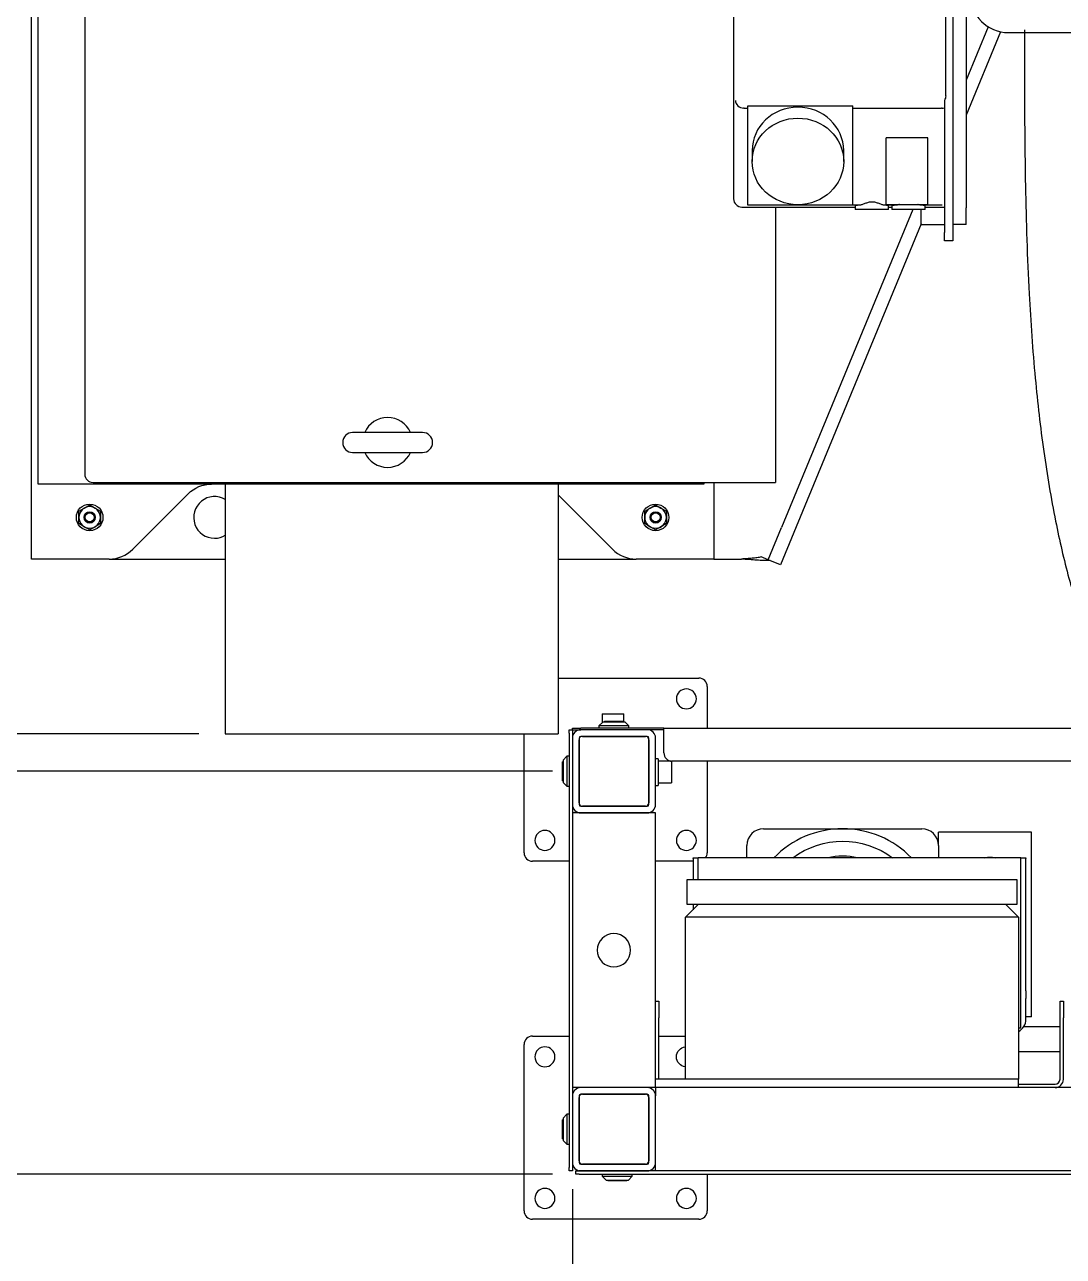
# Model space of a CAD drawing. Header units: millimetres. Extents: x 10462777 to 22643323, y 453826 to 1389191.
# Drawn here: x 11266025 to 11266629, y 583391 to 584108 of the extents above; entities that cross this region are included whole.
import ezdxf

# ---------------------------------------------------------------- set-up
doc = ezdxf.new("R2010")
doc.units = ezdxf.units.MM
doc.header["$LTSCALE"] = 200
doc.header["$MEASUREMENT"] = 0
for name, pattern in [('CENTER', [2, 1.25, -0.25, 0.25, -0.25]), ('HIDDEN_KS1', [0.26, 0.18, -0.08]), ('PHANTOM', [2.5, 1.25, -0.25, 0.25, -0.25, 0.25, -0.25])]:
    doc.linetypes.add(name, pattern=pattern)
for name, color, linetype in [('1', 1, 'CENTER'), ('11', 6, 'PHANTOM'), ('3', 3, 'HIDDEN_KS1')]:
    doc.layers.add(name, color=color, linetype=linetype)

# ---------------------------------------------------------------- blocks, each defined once
blk = doc.blocks.new('DimnDraft3D1010')
at = {"layer": '1', "color": 152, "linetype": 'Continuous'}
blk.add_line((185.567, 106.164), (185.567, 62.068), dxfattribs=at)

msp = doc.modelspace()

# ---------------------------------------------------------------- linework, layer by layer
at = {"layer": '1', "color": 252, "linetype": 'Continuous'}
for p, q in [((11266028.53607, 583797.0719), (11266028.53607, 585336.82908)), ((11266059.52489, 585287.44065), (11266059.52489, 583846.46034)), ((11266572.30212, 584214.45795), (11266572.30212, 584001.40978)), ((11266585.1403, 584106.67761), (11266572.30013, 584075.57629)), ((11266592.3178, 584103.76134), (11266572.29973, 584055.27378)), ((11266596.99634, 584103.26517), (11267146.55885, 584103.26517)), ((11266461.4112, 584001.78074), (11266461.4112, 583841.61834)), ((11266541.28331, 584000.44765), (11266464.90491, 583815.44464)), ((11266572.30212, 583991.72578), (11266572.30212, 584001.40978)), ((11266546.1556, 583991.94773), (11266472.06585, 583812.48826)), ((11266572.30212, 583991.72578), (11266564.55492, 583991.72578)), ((11266064.36689, 583841.61834), (11266456.56919, 583841.61834)), ((11266425.58037, 583841.62863), (11266425.58037, 583797.0719)), ((11266456.56919, 583841.61834), (11266461.4112, 583841.61834)), ((11266119.70338, 583834.97718), (11266087.47087, 583802.74466)), ((11266366.64557, 583802.74466), (11266335.03504, 583834.35519)), ((11266457.14496, 583796.64856), (11266464.90491, 583815.44464)), ((11266472.06585, 583812.48826), (11266464.30589, 583793.69217)), ((11266457.14496, 583796.64856), (11266453.21235, 583798.27213)), ((11266034.34647, 583797.0719), (11266028.53607, 583797.0719)), ((11266073.77561, 583797.0719), (11266034.34647, 583797.0719)), ((11266073.7757, 583797.0719), (11266141.35761, 583797.0719)), ((11266335.03277, 583797.0719), (11266380.33818, 583797.0719)), ((11266419.76997, 583797.0719), (11266380.34082, 583797.0719)), ((11266425.58037, 583797.0719), (11266419.76997, 583797.0719)), ((11266425.57842, 583797.0719), (11266441.60447, 583797.0719)), ((11266464.30589, 583793.69217), (11266457.14496, 583796.64856))]:
    msp.add_line(p, q, dxfattribs=at)
at = {"layer": '1', "color": 11, "linetype": 'Continuous'}
for p, q in [((11266032.40967, 583840.64994), (11266032.40967, 585293.25105)), ((11266419.76997, 583840.64994), (11266032.40967, 583840.64994)), ((11266141.35475, 583840.64994), (11266141.35475, 583695.38982)), ((11266335.0349, 583840.64994), (11266335.0349, 583695.38982)), ((11266419.76997, 583841.6259), (11266419.76997, 583840.64994)), ((11266141.35475, 583695.38982), (11266335.0349, 583695.38982))]:
    msp.add_line(p, q, dxfattribs=at)
at = {"layer": '1', "color": 60, "linetype": 'Continuous'}
for p, q in [((11266564.55492, 584228.98396), (11266564.55492, 583986.88377)), ((11266560.49189, 584066.47027), (11266560.49189, 584205.56471)), ((11266437.07643, 584153.93211), (11266437.07643, 584006.6022)), ((11266559.71291, 584063.83682), (11266559.71291, 583986.88377)), ((11266443.24916, 584059.26996), (11266445.44163, 584059.26996)), ((11266445.44163, 584003.14454), (11266445.44163, 584060.69959)), ((11266445.44163, 584060.69959), (11266506.45087, 584060.69959)), ((11266506.45087, 584003.14454), (11266506.45087, 584060.69959)), ((11266506.45087, 584059.26996), (11266558.03178, 584059.26996)), ((11266550.02891, 584042.08261), (11266525.81889, 584042.08261)), ((11266525.81889, 584003.34658), (11266525.81889, 584042.08261)), ((11266550.02891, 584003.34658), (11266550.02891, 584042.08261)), ((11266447.86263, 584034.64606), (11266447.86263, 584028.33226)), ((11266501.12467, 584028.33226), (11266501.12467, 584034.64606)), ((11266441.91843, 584001.76019), (11266507.90241, 584001.76019)), ((11266445.44163, 584003.14454), (11266506.45087, 584003.14454)), ((11266445.44163, 584002.78774), (11266445.44163, 584003.14454)), ((11266506.45087, 584003.14454), (11266506.45087, 584002.78774)), ((11266510.1055, 584002.78774), (11266506.45087, 584002.78774)), ((11266507.90347, 584002.35782), (11266507.90347, 584000.44138)), ((11266517.58748, 584000.44138), (11266507.90347, 584000.44138)), ((11266527.27149, 584000.44138), (11266517.58748, 584000.44138)), ((11266531.41032, 584002.78774), (11266525.06946, 584002.78774)), ((11266525.81889, 584003.34658), (11266550.02891, 584003.34658)), ((11266527.27149, 584000.44138), (11266527.27149, 584002.35782)), ((11266527.27168, 584001.76019), (11266529.2082, 584001.76019)), ((11266529.20829, 584002.35782), (11266529.20829, 584000.44138)), ((11266538.8923, 584000.44138), (11266529.20829, 584000.44138)), ((11266548.57631, 584000.44138), (11266538.8923, 584000.44138)), ((11266546.1553, 583991.72578), (11266546.1553, 584000.44119)), ((11266558.34675, 584002.78774), (11266546.37428, 584002.78774)), ((11266548.57631, 584000.44138), (11266548.57631, 584002.35782)), ((11266548.57635, 584001.76019), (11266559.3625, 584001.76019)), ((11266546.1553, 583991.72578), (11266559.71266, 583991.72578)), ((11266559.71291, 583982.04177), (11266559.71291, 583986.88377)), ((11266564.55492, 583986.88377), (11266564.55492, 583982.04177)), ((11266564.55492, 583982.04177), (11266559.71291, 583982.04177))]:
    msp.add_line(p, q, dxfattribs=at)
at = {"layer": '1', "color": 152, "linetype": 'Continuous'}
for p, q in [((11266125.98139, 583695.38982), (11265876.72702, 583695.38982)), ((11266331.76655, 583673.60226), (11265753.9681, 583673.60226)), ((11266331.76655, 583439.24928), (11265573.692, 583439.24928))]:
    msp.add_line(p, q, dxfattribs=at)
at = {"layer": '1', "color": 252, "linetype": 'Continuous'}
for centre, radius, start, end in [((11266596.99634, 584125.53839), 22.27322, 180, 270), ((11266064.36689, 583846.46034), 4.842, 180, 270), ((11266135.06015, 583821.28192), 12.10501, 58.66873417, 270), ((11266135.06015, 583821.28192), 12.10501, 270, 301.33125743), ((11266073.77561, 583816.43992), 19.36801, 270, 315), ((11266380.34082, 583816.43992), 19.36801, 225, 270)]:
    msp.add_arc(centre, radius, start, end, dxfattribs=at)
at = {"layer": '1', "color": 60, "linetype": 'Continuous'}
for centre, start, end in [((11266441.91843, 584006.6022), 180, 270), ((11266559.3625, 584006.6022), 270, 274.15004943)]:
    msp.add_arc(centre, 4.842, start, end, dxfattribs=at)
at = {"layer": '1', "color": 252, "linetype": 'Continuous', "extrusion": (0, 0, -1)}
msp.add_arc((-11266133.39863, 583821.28192), 19.36801, 45, 90, dxfattribs=at)
at = {"layer": '1', "color": 60, "linetype": 'Continuous'}
for centre, major_axis, ratio, start_param, end_param in [((11266442.93419, 584063.7852), (-4.5333, 1.87776), 0.905986416, 0.428822163, 1.92980532), ((11266474.49365, 584034.64606), (26.63102, 0), 0.945372982, 1.570796318, 3.141592519), ((11266474.49365, 584034.64606), (26.63102, 0), 0.945372982, 0, 1.570796209), ((11266558.34675, 584063.7852), (4.5333, 1.87776), 0.905986417, 4.353379987, 4.639413523), ((11266517.58748, 584002.35782), (9.68401, 0), 0.069926812, 2.453741743, 3.14160274), ((11266517.58748, 584002.35782), (9.68401, 0), 0.069926812, 6.283175221, 6.971036218), ((11266538.8923, 584002.35782), (9.68401, 0), 0.069926812, 2.453741743, 3.14160274), ((11266538.8923, 584002.35782), (9.68401, 0), 0.069926812, 6.283175221, 6.971036218)]:
    msp.add_ellipse(centre, major_axis=major_axis, ratio=ratio, start_param=start_param, end_param=end_param, dxfattribs=at)
at = {"layer": '1', "color": 60, "linetype": 'Continuous', "extrusion": (0, 0, -1)}
for centre, major_axis, start_param, end_param in [((11266555.63806, 584066.49388), (-3.44051, 3.44051), 2.358627483, 2.933036349), ((11266443.27278, 584064.12378), (3.44051, 3.44051), 2.358627483, 2.423574668), ((11266558.00816, 584064.12378), (-3.44051, 3.44051), 3.859610639, 3.924557825)]:
    msp.add_ellipse(centre, major_axis=major_axis, ratio=0.995145816, start_param=start_param, end_param=end_param, dxfattribs=at)
at = {"layer": '1', "color": 60, "linetype": 'Continuous'}
msp.add_ellipse((11266474.49365, 584028.33226), major_axis=(26.63102, 0), ratio=0.945372982, dxfattribs=at)
for points, knots in [([(11266525.06946, 584002.78774), (11266524.83627, 584002.80759), (11266524.58552, 584002.85202), (11266524.06696, 584002.97424), (11266523.79733, 584003.05213), (11266523.23707, 584003.23106), (11266522.94517, 584003.33265), (11266522.34478, 584003.54811), (11266522.03861, 584003.66112), (11266521.09927, 584004.00129), (11266520.44652, 584004.23193), (11266519.39977, 584004.5033), (11266519.04453, 584004.57903), (11266518.32585, 584004.68366), (11266517.96133, 584004.71258), (11266517.22019, 584004.71292), (11266516.85429, 584004.68418), (11266516.13543, 584004.57998), (11266515.78154, 584004.50477), (11266514.73297, 584004.23346), (11266514.07887, 584004.00242), (11266513.13782, 584003.66166), (11266512.8311, 584003.54844), (11266512.22959, 584003.33257), (11266511.93862, 584003.23131), (11266511.37834, 584003.05234), (11266511.10847, 584002.97435), (11266510.589, 584002.85192), (11266510.33806, 584002.80754), (11266510.1055, 584002.78774)], [0, 0, 0, 0, 0.0625, 0.0625, 0.125, 0.125, 0.1875, 0.1875, 0.25, 0.25, 0.375, 0.375, 0.4375, 0.4375, 0.5, 0.5, 0.5625, 0.5625, 0.625, 0.625, 0.75, 0.75, 0.8125, 0.8125, 0.875, 0.875, 0.9375, 0.9375, 1, 1, 1, 1]), ([(11266533.51112, 584003.32569), (11266533.3243, 584003.26051), (11266533.14161, 584003.19878), (11266532.68316, 584003.05234), (11266532.41328, 584002.97435), (11266531.89382, 584002.85192), (11266531.64288, 584002.80754), (11266531.41032, 584002.78774)], [0, 0, 0, 0, 0.241418973, 0.241418973, 0.620709487, 0.620709487, 1, 1, 1, 1]), ([(11266546.37428, 584002.78774), (11266546.14109, 584002.80759), (11266545.89034, 584002.85202), (11266545.37178, 584002.97424), (11266545.10214, 584003.05213), (11266544.63713, 584003.20064), (11266544.44711, 584003.26497), (11266544.25297, 584003.33286)], [0, 0, 0, 0, 0.375939201, 0.375939201, 0.751878401, 0.751878401, 1, 1, 1, 1])]:
    msp.add_open_spline(points, degree=3, knots=knots, dxfattribs=at)
at = {"layer": '1', "color": 252, "linetype": 'Continuous'}
for points in [[(11266453.21235, 583798.27213), (11266452.41481, 583798.10201), (11266451.5561, 583797.95716), (11266449.74245, 583797.70716), (11266448.78756, 583797.60201), (11266446.8115, 583797.41907), (11266445.79037, 583797.34127), (11266443.71429, 583797.19962), (11266442.6594, 583797.13576), (11266441.60447, 583797.0719)], [(11266458.2759, 583796.18165), (11266457.14695, 583796.14835), (11266455.92419, 583796.15379), (11266453.33116, 583796.22557), (11266451.96094, 583796.29189), (11266449.11887, 583796.46648), (11266447.64707, 583796.57473), (11266444.65165, 583796.81263), (11266443.12807, 583796.94226), (11266441.60447, 583797.0719)]]:
    msp.add_open_spline(points, degree=3, knots=[0, 0, 0, 0, 0.25, 0.25, 0.5, 0.5, 0.75, 0.75, 1, 1, 1, 1], dxfattribs=at)
at = {"layer": '11', "color": 60, "linetype": 'Continuous'}
for p, q in [((11266256.11024, 583870.67036), (11266215.43741, 583870.67036)), ((11266215.43741, 583859.04955), (11266256.11024, 583859.04955)), ((11266056.13549, 583824.91611), (11266059.28279, 583826.73321)), ((11266059.28279, 583826.73321), (11266062.43009, 583828.5503)), ((11266062.43009, 583828.5503), (11266065.57739, 583826.73321)), ((11266065.57739, 583826.73321), (11266068.7247, 583824.91611)), ((11266385.39174, 583824.91611), (11266388.53904, 583826.73321)), ((11266388.53904, 583826.73321), (11266391.68634, 583828.5503)), ((11266391.68634, 583828.5503), (11266394.83365, 583826.73321)), ((11266394.83365, 583826.73321), (11266397.98095, 583824.91611)), ((11266056.13549, 583821.28192), (11266056.13549, 583824.91611)), ((11266056.13549, 583817.64773), (11266056.13549, 583821.28192)), ((11266068.7247, 583824.91611), (11266068.7247, 583821.28192)), ((11266068.7247, 583821.28192), (11266068.7247, 583817.64773)), ((11266385.39174, 583821.28192), (11266385.39174, 583824.91611)), ((11266385.39174, 583817.64773), (11266385.39174, 583821.28192)), ((11266397.98095, 583824.91611), (11266397.98095, 583821.28192)), ((11266397.98095, 583821.28192), (11266397.98095, 583817.64773)), ((11266059.28279, 583815.83063), (11266056.13549, 583817.64773)), ((11266062.43009, 583814.01354), (11266059.28279, 583815.83063)), ((11266065.57739, 583815.83063), (11266062.43009, 583814.01354)), ((11266068.7247, 583817.64773), (11266065.57739, 583815.83063)), ((11266388.53904, 583815.83063), (11266385.39174, 583817.64773)), ((11266391.68634, 583814.01354), (11266388.53904, 583815.83063)), ((11266394.83365, 583815.83063), (11266391.68634, 583814.01354)), ((11266397.98095, 583817.64773), (11266394.83365, 583815.83063))]:
    msp.add_line(p, q, dxfattribs=at)
for centre, radius in [((11266062.43009, 583821.28192), 7.74721), ((11266391.68634, 583821.28192), 7.74721), ((11266062.43009, 583821.28192), 3.2184), ((11266062.43009, 583821.28192), 2.64684), ((11266391.68634, 583821.28192), 3.2184), ((11266391.68634, 583821.28192), 2.64684)]:
    msp.add_circle(centre, radius, dxfattribs=at)
at = {"layer": '11', "color": 60, "linetype": 'Continuous', "extrusion": (0, 0, -1)}
for centre, radius in [((-11266062.43009, 583821.28192), 6.2946), ((-11266391.68634, 583821.28192), 6.2946), ((-11266062.43009, 583821.28192), 3.13104), ((-11266391.68634, 583821.28192), 3.13104)]:
    msp.add_circle(centre, radius, dxfattribs=at)
at = {"layer": '11', "color": 60, "linetype": 'Continuous'}
for centre, radius, start, end in [((11266235.77382, 583864.85995), 14.47571, 23.66998579, 156.33559317), ((11266215.43741, 583864.85995), 5.8104, 90, 270), ((11266256.11024, 583864.85995), 5.8104, 270, 90), ((11266235.77382, 583864.85995), 14.47571, 203.66436981, 336.32997719)]:
    msp.add_arc(centre, radius, start, end, dxfattribs=at)
at = {"layer": '11', "color": 27, "linetype": 'Continuous'}
msp.add_open_spline([(11266606.28399, 584104.93175), (11266606.26834, 584094.46487), (11266606.29161, 584073.90004), (11266606.42372, 584043.65552), (11266606.95791, 584002.90225), (11266608.44599, 583955.81071), (11266612.06101, 583904.22987), (11266617.10282, 583860.02809), (11266623.60763, 583821.1533), (11266631.39421, 583787.44891), (11266639.83563, 583759.3488), (11266648.91591, 583735.34618), (11266658.31707, 583715.36238), (11266665.00893, 583703.6772), (11266668.1415, 583698.69907)], degree=3, knots=[0, 0, 0, 0, 0.074662816, 0.146696509, 0.215741806, 0.365404318, 0.482760636, 0.584949718, 0.68378467, 0.765939598, 0.835159792, 0.897909432, 0.955154093, 1, 1, 1, 1], dxfattribs=at)
at = {"layer": '3', "color": 252, "linetype": 'Continuous'}
for p, q in [((11266335.0349, 583727.8327), (11266416.86476, 583727.8327)), ((11266421.70677, 583722.9907), (11266421.70677, 583698.77916)), ((11266341.32951, 583697.81228), (11266343.26631, 583697.81228)), ((11266341.32951, 583695.87547), (11266341.32951, 583697.81228)), ((11266343.26631, 583697.81228), (11266343.26631, 583698.78068)), ((11266343.26631, 583698.78068), (11266348.10831, 583698.78068)), ((11266343.26631, 583697.81228), (11266343.26631, 583695.87547)), ((11266343.26631, 583697.81228), (11266348.10831, 583697.81228)), ((11266396.52835, 583698.78068), (11266348.10831, 583698.78068)), ((11266386.84434, 583697.81228), (11266348.10831, 583697.81228)), ((11266396.52835, 583697.81228), (11266386.84434, 583697.81228)), ((11266396.52835, 583698.78068), (11268226.80575, 583698.78068)), ((11266396.52835, 583694.90707), (11266396.52835, 583698.78068)), ((11266315.18269, 583626.15062), (11266315.18269, 583695.38976)), ((11266341.32951, 583695.87547), (11266341.32951, 583443.12288)), ((11266343.26631, 583695.87547), (11266343.26631, 583443.12288)), ((11266343.26631, 583692.97027), (11266343.26631, 583654.23424)), ((11266347.13991, 583692.97027), (11266347.13991, 583654.23424)), ((11266347.13991, 583655.20264), (11266347.13991, 583692.00187)), ((11266386.84434, 583693.93867), (11266348.10831, 583693.93867)), ((11266349.07671, 583693.93867), (11266385.87594, 583693.93867)), ((11266387.81274, 583654.23424), (11266387.81274, 583692.97027)), ((11266387.81274, 583692.00187), (11266387.81274, 583655.20264)), ((11266391.68634, 583654.23424), (11266391.68634, 583692.97027)), ((11266396.52835, 583684.25467), (11266396.52835, 583694.90707)), ((11268221.96375, 583679.41266), (11266401.37035, 583679.41266)), ((11266421.70677, 583679.41266), (11266421.70677, 583626.15062)), ((11266348.10831, 583649.39224), (11266343.26631, 583649.39224)), ((11266348.10831, 583653.26584), (11266386.84434, 583653.26584)), ((11266348.10831, 583649.39224), (11266386.84434, 583649.39224)), ((11266386.84434, 583649.39224), (11266348.10831, 583649.39224)), ((11266385.87594, 583653.26584), (11266349.07671, 583653.26584)), ((11266391.68634, 583649.39224), (11266386.84434, 583649.39224)), ((11266391.68634, 583489.60612), (11266391.68634, 583649.39224)), ((11266341.33102, 583621.30862), (11266320.02469, 583621.30862)), ((11266413.47536, 583621.30862), (11266391.68483, 583621.30862)), ((11266391.68634, 583539.96296), (11266393.62315, 583539.96296)), ((11266393.62315, 583539.96296), (11266393.62315, 583530.27895)), ((11266627.00772, 583539.96296), (11266628.94453, 583539.96296)), ((11266627.00772, 583530.27895), (11266627.00772, 583539.96296)), ((11266628.94453, 583539.96296), (11266628.94453, 583530.27895)), ((11266393.62315, 583494.44812), (11266393.62315, 583530.27895)), ((11266627.00772, 583494.44812), (11266627.00772, 583530.27895)), ((11266628.94453, 583494.44812), (11266628.94453, 583530.27895)), ((11266320.02469, 583519.62654), (11266341.33102, 583519.62654)), ((11266393.62163, 583519.62654), (11266409.11756, 583519.62654)), ((11266627.0227, 583524.95274), (11266605.82785, 583524.95274)), ((11266315.18269, 583417.94446), (11266315.18269, 583514.78454)), ((11266627.0227, 583510.42673), (11266602.81327, 583510.42673)), ((11266348.10831, 583489.60612), (11266343.26631, 583489.60612)), ((11266386.84434, 583489.60612), (11266348.10831, 583489.60612)), ((11266386.84434, 583489.60612), (11266348.10831, 583489.60612)), ((11266391.68634, 583489.60612), (11266386.84434, 583489.60612)), ((11268231.64776, 583489.60612), (11266391.68634, 583489.60612)), ((11266391.68634, 583489.60612), (11266391.68634, 583484.76411)), ((11266409.12058, 583494.44812), (11266391.68846, 583494.44812)), ((11266602.79589, 583491.54292), (11266624.10252, 583491.54292)), ((11266602.79771, 583489.60612), (11266602.79771, 583494.44812)), ((11266343.26631, 583484.76411), (11266343.26631, 583446.02808)), ((11266347.13991, 583484.76411), (11266347.13991, 583446.02808)), ((11266347.13991, 583446.99648), (11266347.13991, 583483.79571)), ((11266386.84434, 583485.73251), (11266348.10831, 583485.73251)), ((11266349.07671, 583485.73251), (11266385.87594, 583485.73251)), ((11266387.81274, 583446.02808), (11266387.81274, 583484.76411)), ((11266387.81274, 583483.79571), (11266387.81274, 583446.99648)), ((11266391.68634, 583446.02808), (11266391.68634, 583484.76411)), ((11266391.68634, 583446.02808), (11266391.68634, 583484.76411)), ((11266341.32951, 583441.18608), (11266341.32951, 583443.12288)), ((11266343.26631, 583441.18608), (11266341.32951, 583441.18608)), ((11266343.26631, 583443.12288), (11266343.26631, 583441.18608)), ((11266345.20311, 583439.24928), (11266345.20311, 583441.18608)), ((11266345.20311, 583441.18608), (11266347.13991, 583441.18608)), ((11266995.96841, 583441.18608), (11266347.13991, 583441.18608)), ((11266348.10831, 583445.05968), (11266386.84434, 583445.05968)), ((11266348.10831, 583441.18608), (11266386.84434, 583441.18608)), ((11266385.87594, 583445.05968), (11266349.07671, 583445.05968)), ((11266391.68634, 583441.18608), (11266391.68634, 583446.02808)), ((11266347.13991, 583439.24928), (11266345.20311, 583439.24928)), ((11266347.13991, 583439.24928), (11266995.96841, 583439.24928)), ((11266421.70677, 583439.24928), (11266421.70677, 583417.94446)), ((11266416.86476, 583413.10246), (11266320.02469, 583413.10246))]:
    msp.add_line(p, q, dxfattribs=at)
at = {"layer": '3', "color": 60, "linetype": 'Continuous'}
for p, q in [((11266360.69752, 583707.10892), (11266360.69752, 583701.92798)), ((11266360.69752, 583707.10892), (11266373.28673, 583707.10892)), ((11266373.28673, 583702.17008), (11266373.28673, 583707.10892)), ((11266360.93962, 583702.17008), (11266358.76072, 583699.99118)), ((11266358.76072, 583699.99118), (11266358.76072, 583698.78068)), ((11266359.42115, 583699.99118), (11266358.76072, 583699.99118)), ((11266376.19193, 583699.99118), (11266359.42115, 583699.99118)), ((11266361.43494, 583702.17008), (11266360.93962, 583702.17008)), ((11266374.01303, 583702.17008), (11266361.43494, 583702.17008)), ((11266361.98549, 583702.67365), (11266361.98549, 583702.17007)), ((11266361.98549, 583702.67365), (11266372.96716, 583702.67365)), ((11266372.96716, 583702.17007), (11266372.96716, 583702.67365)), ((11266376.19193, 583699.99118), (11266374.01303, 583702.17008)), ((11266376.19193, 583698.78068), (11266376.19193, 583699.99118)), ((11266337.94012, 583679.09309), (11266337.43653, 583679.09309)), ((11266337.43653, 583668.11143), (11266337.43653, 583679.09309)), ((11266340.119, 583682.31786), (11266337.9401, 583680.13896)), ((11266337.9401, 583680.13896), (11266337.9401, 583673.60226)), ((11266341.32951, 583682.31786), (11266340.119, 583682.31786)), ((11266340.119, 583682.31786), (11266340.119, 583673.60226)), ((11266393.23579, 583680.86526), (11266391.68634, 583680.86526)), ((11266393.23579, 583680.86526), (11266393.23579, 583665.37085)), ((11266400.98299, 583679.41266), (11266393.23579, 583679.41266)), ((11266400.98299, 583679.41266), (11266400.98299, 583666.82345)), ((11266337.9401, 583673.60226), (11266337.9401, 583667.06555)), ((11266340.119, 583673.60226), (11266340.119, 583664.88665)), ((11266337.43653, 583668.11143), (11266337.94012, 583668.11143)), ((11266337.9401, 583667.06555), (11266340.119, 583664.88665)), ((11266340.119, 583664.88665), (11266341.32951, 583664.88665)), ((11266391.68634, 583665.37085), (11266393.23579, 583665.37085)), ((11266393.23579, 583666.82345), (11266400.98299, 583666.82345)), ((11266410.08596, 583596.1302), (11266410.08596, 583610.65621)), ((11266410.08596, 583610.65621), (11266601.82931, 583610.65621)), ((11266410.08596, 583596.1302), (11266410.08596, 583610.65621)), ((11266410.08596, 583610.65621), (11266601.82931, 583610.65621)), ((11266601.82931, 583610.65621), (11266601.82931, 583596.1302)), ((11266601.82931, 583610.65621), (11266601.82931, 583596.1302)), ((11266409.11756, 583588.75098), (11266416.49677, 583596.1302)), ((11266409.11756, 583588.75098), (11266416.49677, 583596.1302)), ((11266601.82931, 583596.1302), (11266410.08596, 583596.1302)), ((11266601.82931, 583596.1302), (11266410.08596, 583596.1302)), ((11266602.79771, 583588.75098), (11266595.41849, 583596.1302)), ((11266602.79771, 583588.75098), (11266595.41849, 583596.1302)), ((11266409.11756, 583494.44812), (11266409.11756, 583588.75098)), ((11266602.79771, 583588.75098), (11266409.11756, 583588.75098)), ((11266409.11756, 583494.44812), (11266409.11756, 583588.75098)), ((11266602.79771, 583588.75098), (11266409.11756, 583588.75098)), ((11266602.79771, 583588.75098), (11266602.79771, 583494.44812)), ((11266602.79771, 583588.75098), (11266602.79771, 583494.44812)), ((11266602.79771, 583494.44812), (11266409.11756, 583494.44812)), ((11266602.79771, 583494.44812), (11266409.11756, 583494.44812)), ((11266337.94012, 583470.88693), (11266337.43653, 583470.88693)), ((11266337.43653, 583459.90527), (11266337.43653, 583470.88693)), ((11266340.119, 583474.1117), (11266337.9401, 583471.9328)), ((11266337.9401, 583471.9328), (11266337.9401, 583465.3961)), ((11266341.32951, 583474.1117), (11266340.119, 583474.1117)), ((11266340.119, 583474.1117), (11266340.119, 583465.3961)), ((11266337.9401, 583465.3961), (11266337.9401, 583458.85939)), ((11266340.119, 583465.3961), (11266340.119, 583456.68049)), ((11266337.43653, 583459.90527), (11266337.94012, 583459.90527)), ((11266337.9401, 583458.85939), (11266340.119, 583456.68049)), ((11266340.119, 583456.68049), (11266341.32951, 583456.68049)), ((11266360.69752, 583439.24928), (11266360.69752, 583438.03878)), ((11266360.69752, 583438.03878), (11266362.87642, 583435.85988)), ((11266360.69752, 583438.03878), (11266369.41313, 583438.03878)), ((11266362.87642, 583435.85988), (11266369.41313, 583435.85988)), ((11266363.92229, 583435.85989), (11266363.92229, 583435.35631)), ((11266374.90396, 583435.35631), (11266363.92229, 583435.35631)), ((11266369.41313, 583438.03878), (11266378.12873, 583438.03878)), ((11266369.41313, 583435.85988), (11266375.94983, 583435.85988)), ((11266374.90396, 583435.35631), (11266374.90396, 583435.85989)), ((11266375.94983, 583435.85988), (11266378.12873, 583438.03878)), ((11266378.12873, 583438.03878), (11266378.12873, 583439.24928))]:
    msp.add_line(p, q, dxfattribs=at)
at = {"layer": '3', "color": 30, "linetype": 'Continuous'}
for p, q in [((11266454.53555, 583640.19243), (11266500.53459, 583640.19243)), ((11266500.53459, 583640.19243), (11266546.53362, 583640.19243)), ((11266610.44807, 583638.25563), (11266556.21763, 583638.25563)), ((11266556.21763, 583630.50777), (11266556.21763, 583638.25563)), ((11266610.44807, 583530.76315), (11266610.44807, 583638.25563)), ((11266444.85154, 583623.24489), (11266444.85154, 583630.50842)), ((11266556.21763, 583630.50842), (11266556.21763, 583623.24489)), ((11266610.44807, 583530.76315), (11266607.15527, 583530.76315))]:
    msp.add_line(p, q, dxfattribs=at)
at = {"layer": '3', "color": 163, "linetype": 'Continuous'}
for p, q in [((11266413.47536, 583623.24542), (11266416.38056, 583623.24542)), ((11266413.47536, 583622.9719), (11266413.47536, 583623.24542)), ((11266413.47536, 583622.9719), (11266413.47536, 583610.6554)), ((11266416.38056, 583610.656), (11266416.38056, 583623.24542)), ((11266604.25031, 583623.24542), (11266416.38056, 583623.24542)), ((11266604.25031, 583623.24542), (11266607.15551, 583623.24542)), ((11266604.25031, 583524.46854), (11266604.25031, 583623.24542)), ((11266607.15551, 583623.24542), (11266607.15551, 583622.9719)), ((11266607.15551, 583545.99381), (11266607.15551, 583622.9719)), ((11266413.47536, 583596.1294), (11266413.47536, 583593.10801)), ((11266416.38056, 583596.01387), (11266416.38056, 583596.12962)), ((11266607.15551, 583545.99381), (11266607.15551, 583541.42533)), ((11266607.15551, 583529.31055), (11266607.15551, 583541.42533)), ((11266602.79725, 583524.46854), (11266604.25031, 583524.46854))]:
    msp.add_line(p, q, dxfattribs=at)
at = {"layer": '3', "color": 252, "linetype": 'Continuous', "extrusion": (0, 0, -1)}
for centre, radius in [((-11266409.60176, 583715.72769), 5.8104), ((-11266327.28769, 583633.41363), 5.8104), ((-11266409.60176, 583633.41363), 5.8104), ((-11266367.47633, 583569.49918), 9.68401), ((-11266327.28769, 583507.52153), 5.8104), ((-11266327.28769, 583425.20747), 5.8104), ((-11266409.60176, 583425.20747), 5.8104)]:
    msp.add_circle(centre, radius, dxfattribs=at)
at = {"layer": '3', "color": 252, "linetype": 'Continuous'}
for centre, radius, start, end in [((11266416.86476, 583722.9907), 4.842, 0, 90), ((11266348.10831, 583692.97027), 4.842, 90, 180), ((11266386.84434, 583692.97027), 4.842, 0, 90), ((11266349.07671, 583692.00187), 1.9368, 90, 180), ((11266348.10831, 583692.97027), 0.9684, 90, 180), ((11266385.87594, 583692.00187), 1.9368, 0, 90), ((11266386.84434, 583692.97027), 0.9684, 0, 90), ((11266401.37035, 583684.25467), 4.842, 180, 270), ((11266349.07671, 583655.20264), 1.9368, 180, 270), ((11266385.87594, 583655.20264), 1.9368, 270, 0), ((11266348.10831, 583654.23424), 4.842, 180, 270), ((11266348.10831, 583654.23424), 0.9684, 180, 270), ((11266386.84434, 583654.23424), 0.9684, 270, 0), ((11266386.84434, 583654.23424), 4.842, 270, 0), ((11266320.02469, 583626.15062), 4.842, 180, 270), ((11266416.86476, 583626.15062), 4.842, 323.12947832, 0), ((11266320.02469, 583514.78454), 4.842, 90, 180), ((11266348.10831, 583484.76411), 4.842, 90, 180), ((11266386.84434, 583484.76411), 4.842, 0, 90), ((11266624.10252, 583494.44812), 2.9052, 270, 0), ((11266624.10252, 583494.44812), 4.842, 270, 0), ((11266349.07671, 583483.79571), 1.9368, 90, 180), ((11266348.10831, 583484.76411), 0.9684, 90, 180), ((11266385.87594, 583483.79571), 1.9368, 0, 90), ((11266386.84434, 583484.76411), 0.9684, 0, 90), ((11266349.07671, 583446.99648), 1.9368, 180, 270), ((11266385.87594, 583446.99648), 1.9368, 270, 0), ((11266348.10831, 583446.02808), 4.842, 180, 270), ((11266348.10831, 583446.02808), 0.9684, 180, 270), ((11266386.84434, 583446.02808), 0.9684, 270, 0), ((11266386.84434, 583446.02808), 4.842, 270, 0), ((11266320.02469, 583417.94446), 4.842, 180, 270), ((11266416.86476, 583417.94446), 4.842, 270, 0)]:
    msp.add_arc(centre, radius, start, end, dxfattribs=at)
at = {"layer": '3', "color": 30, "linetype": 'Continuous'}
for centre, radius, start, end in [((11266454.53555, 583630.50842), 9.68401, 90, 180), ((11266500.53459, 583584.50939), 55.68304, 44.08312004, 135.92249511), ((11266546.53362, 583630.50842), 9.68401, 0, 90), ((11266500.53459, 583584.50939), 39.70443, 77.32044222, 102.6795682)]:
    msp.add_arc(centre, radius, start, end, dxfattribs=at)
at = {"layer": '3', "color": 30, "linetype": 'Continuous', "extrusion": (0, 0, -1)}
for centre, radius, start, end in [((-11266500.53459, 583584.50939), 48.42004, 53.13375151, 126.87187266), ((-11266586.23805, 583614.04561), 9.68401, 71.80876184, 90), ((-11266586.23805, 583614.04561), 9.68401, 90, 108.19685304)]:
    msp.add_arc(centre, radius, start, end, dxfattribs=at)
at = {"layer": '3', "color": 163, "linetype": 'Continuous'}
msp.add_arc((11266599.4083, 583529.31055), 7.74721, 295.94532385, 0, dxfattribs=at)
at = {"layer": '3', "color": 252, "linetype": 'Continuous', "extrusion": (0, 0, -1)}
msp.add_arc((-11266409.60176, 583507.52153), 5.8104, 274.7756208, 85.22435779, dxfattribs=at)

# ---------------------------------------------------------------- block references
at = {"layer": '1', "color": 27, "linetype": 'Continuous', "xscale": 9.684007428423861, "yscale": 9.684007428423861, "zscale": 9.684007428423861}
msp.add_blockref('DimnDraft3D1010', (11264546.22931, 582402.56258), dxfattribs=at)

doc.saveas('drawing.dxf')
